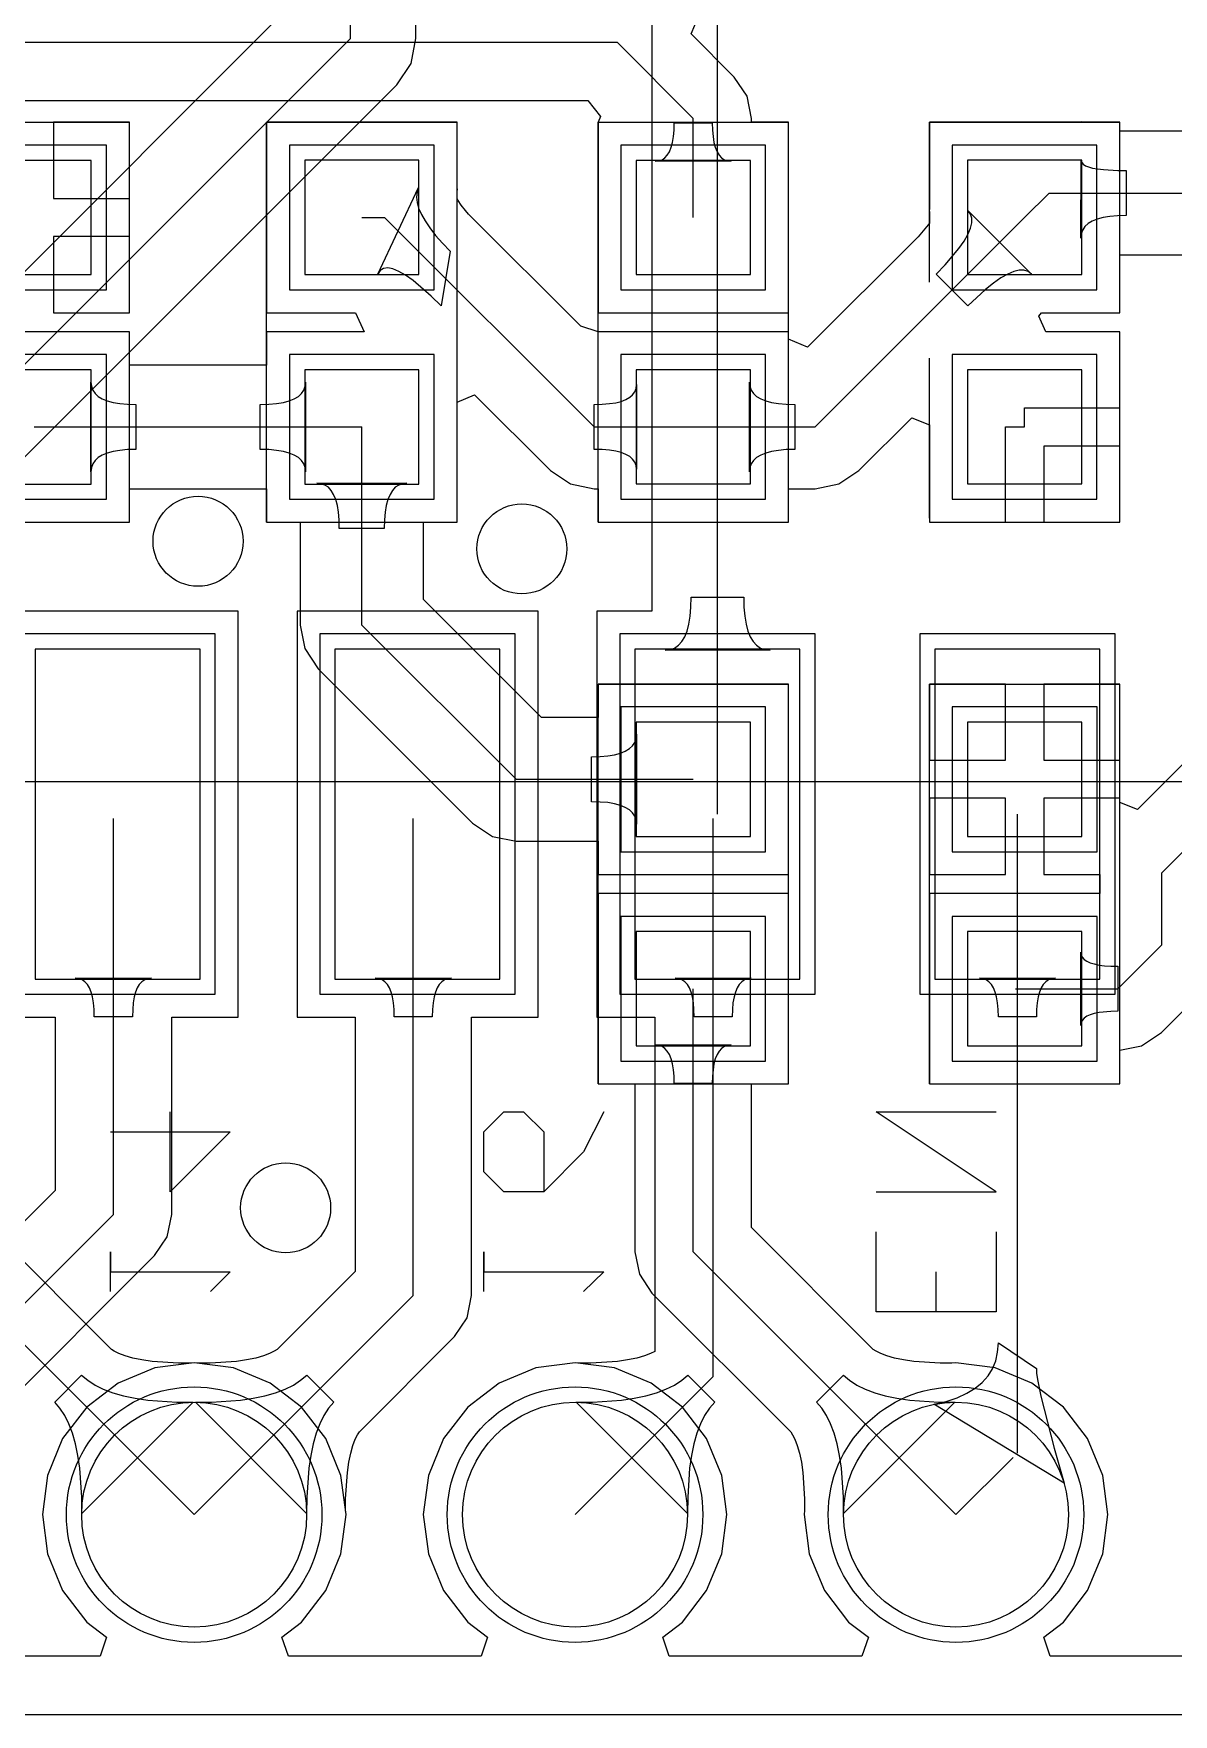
# Model space of a CAD drawing. Header units: millimetres. Extents: x 57.2 to 126.2, y 70.1 to 101.2.
# Drawn here: x 109.83 to 117.43, y 70.1 to 81.31 of the extents above; entities that cross this region are included whole.
import ezdxf

# ---------------------------------------------------------------- set-up
doc = ezdxf.new("R2010")
doc.units = ezdxf.units.MM
for name, color, linetype in [('BottomLayer', 5, 'Continuous'), ('BottomOverlay', 54, 'Continuous'), ('BottomPaste', 16, 'Continuous'), ('BottomSolder', 6, 'Continuous'), ('KeepOutLayer', 6, 'Continuous'), ('MultiLayer', 9, 'Continuous'), ('TopLayer', 1, 'Continuous'), ('TopOverlay', 2, 'Continuous'), ('TopPaste', 8, 'Continuous'), ('TopSolder', 216, 'Continuous')]:
    doc.layers.add(name, color=color, linetype=linetype)

# ---------------------------------------------------------------- blocks, each defined once
blk = doc.blocks.new('HDR1X10_B_1')
at = {"layer": 'BottomLayer'}
for centre in [(5.08, 0), (7.62, 0), (10.16, 0)]:
    blk.add_circle(centre, 0.75, dxfattribs=at)
at = {"layer": 'BottomSolder'}
for centre in [(5.08, 0), (7.62, 0), (10.16, 0)]:
    blk.add_circle(centre, 0.852, dxfattribs=at)
at = {"layer": 'MultiLayer'}
for centre in [(5.08, 0), (7.62, 0), (10.16, 0)]:
    blk.add_circle(centre, 0.75, dxfattribs=at)
at = {"layer": 'TopLayer'}
for centre in [(5.08, 0), (7.62, 0), (10.16, 0)]:
    blk.add_circle(centre, 0.75, dxfattribs=at)
at = {"layer": 'TopSolder'}
for centre in [(5.08, 0), (7.62, 0), (10.16, 0)]:
    blk.add_circle(centre, 0.852, dxfattribs=at)
blk = doc.blocks.new('C0603_13')
at = {"layer": 'TopLayer'}
for p, q in [((-0.356, 0.559), (-0.356, -0.203)), ((0.406, 0.559), (-0.356, 0.559)), ((0.406, -0.203), (0.406, 0.559)), ((1.041, 0.559), (1.041, -0.203)), ((1.803, 0.559), (1.041, 0.559)), ((1.803, -0.203), (1.803, 0.559)), ((-0.356, -0.203), (0.406, -0.203)), ((1.041, -0.203), (1.803, -0.203))]:
    blk.add_line(p, q, dxfattribs=at)
at = {"layer": 'TopOverlay'}
for p, q in [((-0.61, 0.813), (0.457, 0.813)), ((-0.61, 0.813), (-0.61, -0.457)), ((0.965, 0.813), (2.032, 0.813)), ((2.057, 0.813), (2.057, -0.457)), ((-0.61, -0.457), (0.457, -0.457)), ((0.965, -0.457), (2.032, -0.457))]:
    blk.add_line(p, q, dxfattribs=at)
at = {"layer": 'TopPaste'}
for p, q in [((-0.356, 0.559), (-0.356, -0.203)), ((0.406, 0.559), (-0.356, 0.559)), ((0.406, -0.203), (0.406, 0.559)), ((1.041, 0.559), (1.041, -0.203)), ((1.803, 0.559), (1.041, 0.559)), ((1.803, -0.203), (1.803, 0.559)), ((-0.356, -0.203), (0.406, -0.203)), ((1.041, -0.203), (1.803, -0.203))]:
    blk.add_line(p, q, dxfattribs=at)
at = {"layer": 'TopSolder'}
for p, q in [((-0.457, 0.66), (-0.457, -0.305)), ((0.508, 0.66), (-0.457, 0.66)), ((0.508, -0.305), (0.508, 0.66)), ((0.94, 0.66), (0.94, -0.305)), ((1.905, 0.66), (0.94, 0.66)), ((1.905, -0.305), (1.905, 0.66)), ((-0.457, -0.305), (0.508, -0.305)), ((0.94, -0.305), (1.905, -0.305))]:
    blk.add_line(p, q, dxfattribs=at)
blk = doc.blocks.new('C0603_14')
at = {"layer": 'TopLayer'}
for p, q in [((-0.356, 0.559), (-0.356, -0.203)), ((0.406, 0.559), (-0.356, 0.559)), ((0.406, -0.203), (0.406, 0.559)), ((1.041, 0.559), (1.041, -0.203)), ((1.803, 0.559), (1.041, 0.559)), ((1.803, -0.203), (1.803, 0.559)), ((-0.356, -0.203), (0.406, -0.203)), ((1.041, -0.203), (1.803, -0.203))]:
    blk.add_line(p, q, dxfattribs=at)
at = {"layer": 'TopOverlay'}
for p, q in [((0.457, 0.813), (-0.61, 0.813)), ((-0.61, -0.457), (-0.61, 0.813)), ((2.032, 0.813), (0.965, 0.813)), ((2.057, -0.457), (2.057, 0.813)), ((0.457, -0.457), (-0.61, -0.457)), ((2.032, -0.457), (0.965, -0.457))]:
    blk.add_line(p, q, dxfattribs=at)
at = {"layer": 'TopPaste'}
for p, q in [((-0.356, 0.559), (-0.356, -0.203)), ((0.406, 0.559), (-0.356, 0.559)), ((0.406, -0.203), (0.406, 0.559)), ((1.041, 0.559), (1.041, -0.203)), ((1.803, 0.559), (1.041, 0.559)), ((1.803, -0.203), (1.803, 0.559)), ((-0.356, -0.203), (0.406, -0.203)), ((1.041, -0.203), (1.803, -0.203))]:
    blk.add_line(p, q, dxfattribs=at)
at = {"layer": 'TopSolder'}
for p, q in [((-0.457, 0.66), (-0.457, -0.305)), ((0.508, 0.66), (-0.457, 0.66)), ((0.508, -0.305), (0.508, 0.66)), ((0.94, 0.66), (0.94, -0.305)), ((1.905, 0.66), (0.94, 0.66)), ((1.905, -0.305), (1.905, 0.66)), ((-0.457, -0.305), (0.508, -0.305)), ((0.94, -0.305), (1.905, -0.305))]:
    blk.add_line(p, q, dxfattribs=at)
blk = doc.blocks.new('R0603_26')
at = {"layer": 'TopLayer'}
for p, q in [((-1.079, 0.381), (-1.079, -0.381)), ((-0.317, 0.381), (-1.079, 0.381)), ((-0.317, -0.381), (-0.317, 0.381)), ((0.317, 0.381), (0.317, -0.381)), ((1.079, 0.381), (0.317, 0.381)), ((1.079, -0.381), (1.079, 0.381)), ((-1.079, -0.381), (-0.317, -0.381)), ((0.317, -0.381), (1.079, -0.381))]:
    blk.add_line(p, q, dxfattribs=at)
at = {"layer": 'TopOverlay'}
for p, q in [((1.333, 0.635), (-1.333, 0.635)), ((-1.333, -0.635), (-1.333, 0.635)), ((1.333, -0.635), (1.333, 0.635)), ((1.333, -0.635), (-1.333, -0.635))]:
    blk.add_line(p, q, dxfattribs=at)
at = {"layer": 'TopPaste'}
for p, q in [((-1.079, 0.381), (-1.079, -0.381)), ((-0.317, 0.381), (-1.079, 0.381)), ((-0.317, -0.381), (-0.317, 0.381)), ((0.317, 0.381), (0.317, -0.381)), ((1.079, 0.381), (0.317, 0.381)), ((1.079, -0.381), (1.079, 0.381)), ((-1.079, -0.381), (-0.317, -0.381)), ((0.317, -0.381), (1.079, -0.381))]:
    blk.add_line(p, q, dxfattribs=at)
at = {"layer": 'TopSolder'}
for p, q in [((-1.181, 0.483), (-1.181, -0.483)), ((-0.216, 0.483), (-1.181, 0.483)), ((-0.216, -0.483), (-0.216, 0.483)), ((0.216, 0.483), (0.216, -0.483)), ((1.181, 0.483), (0.216, 0.483)), ((1.181, -0.483), (1.181, 0.483)), ((-1.181, -0.483), (-0.216, -0.483)), ((0.216, -0.483), (1.181, -0.483))]:
    blk.add_line(p, q, dxfattribs=at)
blk = doc.blocks.new('R0603_36')
at = {"layer": 'TopLayer'}
for p, q in [((-1.079, 0.381), (-1.079, -0.381)), ((-0.317, 0.381), (-1.079, 0.381)), ((-0.317, -0.381), (-0.317, 0.381)), ((0.317, 0.381), (0.317, -0.381)), ((1.079, 0.381), (0.317, 0.381)), ((1.079, -0.381), (1.079, 0.381)), ((-1.079, -0.381), (-0.317, -0.381)), ((0.317, -0.381), (1.079, -0.381))]:
    blk.add_line(p, q, dxfattribs=at)
at = {"layer": 'TopOverlay'}
for p, q in [((1.333, 0.635), (-1.333, 0.635)), ((-1.333, -0.635), (-1.333, 0.635)), ((1.333, -0.635), (1.333, 0.635)), ((1.333, -0.635), (-1.333, -0.635))]:
    blk.add_line(p, q, dxfattribs=at)
at = {"layer": 'TopPaste'}
for p, q in [((-1.079, 0.381), (-1.079, -0.381)), ((-0.317, 0.381), (-1.079, 0.381)), ((-0.317, -0.381), (-0.317, 0.381)), ((0.317, 0.381), (0.317, -0.381)), ((1.079, 0.381), (0.317, 0.381)), ((1.079, -0.381), (1.079, 0.381)), ((-1.079, -0.381), (-0.317, -0.381)), ((0.317, -0.381), (1.079, -0.381))]:
    blk.add_line(p, q, dxfattribs=at)
at = {"layer": 'TopSolder'}
for p, q in [((-1.181, 0.483), (-1.181, -0.483)), ((-0.216, 0.483), (-1.181, 0.483)), ((-0.216, -0.483), (-0.216, 0.483)), ((0.216, 0.483), (0.216, -0.483)), ((1.181, 0.483), (0.216, 0.483)), ((1.181, -0.483), (1.181, 0.483)), ((-1.181, -0.483), (-0.216, -0.483)), ((0.216, -0.483), (1.181, -0.483))]:
    blk.add_line(p, q, dxfattribs=at)
blk = doc.blocks.new('R0603_39')
at = {"layer": 'TopLayer'}
for p, q in [((-1.08, 0.381), (-1.08, -0.381)), ((-0.318, 0.381), (-1.08, 0.381)), ((-0.318, -0.381), (-0.318, 0.381)), ((0.317, 0.381), (0.317, -0.381)), ((1.079, 0.381), (0.317, 0.381)), ((1.079, -0.381), (1.079, 0.381)), ((-1.08, -0.381), (-0.318, -0.381)), ((0.317, -0.381), (1.079, -0.381))]:
    blk.add_line(p, q, dxfattribs=at)
at = {"layer": 'TopOverlay'}
for p, q in [((1.333, 0.635), (-1.334, 0.635)), ((-1.334, -0.635), (-1.334, 0.635)), ((1.333, -0.635), (1.333, 0.635)), ((1.333, -0.635), (-1.334, -0.635))]:
    blk.add_line(p, q, dxfattribs=at)
at = {"layer": 'TopPaste'}
for p, q in [((-1.08, 0.381), (-1.08, -0.381)), ((-0.318, 0.381), (-1.08, 0.381)), ((-0.318, -0.381), (-0.318, 0.381)), ((0.317, 0.381), (0.317, -0.381)), ((1.079, 0.381), (0.317, 0.381)), ((1.079, -0.381), (1.079, 0.381)), ((-1.08, -0.381), (-0.318, -0.381)), ((0.317, -0.381), (1.079, -0.381))]:
    blk.add_line(p, q, dxfattribs=at)
at = {"layer": 'TopSolder'}
for p, q in [((-1.181, 0.483), (-1.181, -0.483)), ((-0.216, 0.483), (-1.181, 0.483)), ((-0.216, -0.483), (-0.216, 0.483)), ((0.216, 0.483), (0.216, -0.483)), ((1.181, 0.483), (0.216, 0.483)), ((1.181, -0.483), (1.181, 0.483)), ((-1.181, -0.483), (-0.216, -0.483)), ((0.216, -0.483), (1.181, -0.483))]:
    blk.add_line(p, q, dxfattribs=at)
blk = doc.blocks.new('R0603_40')
at = {"layer": 'TopLayer'}
for p, q in [((-1.0795, 0.381), (-1.0795, -0.381)), ((-0.3175, 0.381), (-1.0795, 0.381)), ((-0.3175, -0.381), (-0.3175, 0.381)), ((0.3175, 0.381), (0.3175, -0.381)), ((1.0795, 0.381), (0.3175, 0.381)), ((1.0795, -0.381), (1.0795, 0.381)), ((-1.0795, -0.381), (-0.3175, -0.381)), ((0.3175, -0.381), (1.0795, -0.381))]:
    blk.add_line(p, q, dxfattribs=at)
at = {"layer": 'TopOverlay'}
for p, q in [((-1.3335, 0.635), (1.3335, 0.635)), ((-1.3335, 0.635), (-1.3335, -0.635)), ((1.3335, 0.635), (1.3335, -0.635)), ((-1.3335, -0.635), (1.3335, -0.635))]:
    blk.add_line(p, q, dxfattribs=at)
at = {"layer": 'TopPaste'}
for p, q in [((-1.0795, 0.381), (-1.0795, -0.381)), ((-0.3175, 0.381), (-1.0795, 0.381)), ((-0.3175, -0.381), (-0.3175, 0.381)), ((0.3175, 0.381), (0.3175, -0.381)), ((1.0795, 0.381), (0.3175, 0.381)), ((1.0795, -0.381), (1.0795, 0.381)), ((-1.0795, -0.381), (-0.3175, -0.381)), ((0.3175, -0.381), (1.0795, -0.381))]:
    blk.add_line(p, q, dxfattribs=at)
at = {"layer": 'TopSolder'}
for p, q in [((-1.1811, 0.4826), (-1.1811, -0.4826)), ((-0.2159, 0.4826), (-1.1811, 0.4826)), ((-0.2159, -0.4826), (-0.2159, 0.4826)), ((0.2159, 0.4826), (0.2159, -0.4826)), ((1.1811, 0.4826), (0.2159, 0.4826)), ((1.1811, -0.4826), (1.1811, 0.4826)), ((-1.1811, -0.4826), (-0.2159, -0.4826)), ((0.2159, -0.4826), (1.1811, -0.4826))]:
    blk.add_line(p, q, dxfattribs=at)
blk = doc.blocks.new('ESP_07_B_51')
at = {"layer": 'BottomLayer'}
for p, q in [((-15.122, 11.602), (-17.322, 11.602)), ((-17.322, 11.602), (-17.322, 10.502)), ((-15.122, 10.502), (-15.122, 11.602)), ((-17.322, 10.502), (-15.122, 10.502)), ((-15.122, 9.602), (-17.322, 9.602)), ((-17.322, 9.602), (-17.322, 8.502)), ((-15.122, 8.502), (-15.122, 9.602)), ((-17.322, 8.502), (-15.122, 8.502)), ((-15.122, 7.602), (-17.322, 7.602)), ((-17.322, 7.602), (-17.322, 6.502)), ((-15.122, 6.502), (-15.122, 7.602)), ((-17.322, 6.502), (-15.122, 6.502)), ((-15.122, 5.602), (-17.322, 5.602)), ((-17.322, 5.602), (-17.322, 4.502)), ((-15.122, 4.502), (-15.122, 5.602)), ((-17.322, 4.502), (-15.122, 4.502))]:
    blk.add_line(p, q, dxfattribs=at)
at = {"layer": 'BottomOverlay'}
blk.add_line((-16.003, 16.552), (-16.003, -4.648), dxfattribs=at)
at = {"layer": 'BottomPaste'}
for p, q in [((-15.122, 11.602), (-17.322, 11.602)), ((-17.322, 11.602), (-17.322, 10.502)), ((-15.122, 10.502), (-15.122, 11.602)), ((-17.322, 10.502), (-15.122, 10.502)), ((-15.122, 9.602), (-17.322, 9.602)), ((-17.322, 9.602), (-17.322, 8.502)), ((-15.122, 8.502), (-15.122, 9.602)), ((-17.322, 8.502), (-15.122, 8.502)), ((-15.122, 7.602), (-17.322, 7.602)), ((-17.322, 7.602), (-17.322, 6.502)), ((-15.122, 6.502), (-15.122, 7.602)), ((-17.322, 6.502), (-15.122, 6.502)), ((-15.122, 5.602), (-17.322, 5.602)), ((-17.322, 5.602), (-17.322, 4.502)), ((-15.122, 4.502), (-15.122, 5.602)), ((-17.322, 4.502), (-15.122, 4.502))]:
    blk.add_line(p, q, dxfattribs=at)
at = {"layer": 'BottomSolder'}
for p, q in [((-17.423, 11.703), (-17.423, 10.4)), ((-15.02, 10.4), (-15.02, 11.703)), ((-17.423, 10.4), (-15.02, 10.4)), ((-15.02, 9.703), (-17.423, 9.703)), ((-17.423, 9.703), (-17.423, 8.4)), ((-15.02, 8.4), (-15.02, 9.703)), ((-17.423, 8.4), (-15.02, 8.4)), ((-15.02, 7.703), (-17.423, 7.703)), ((-17.423, 7.703), (-17.423, 6.4)), ((-15.02, 6.4), (-15.02, 7.703)), ((-17.423, 6.4), (-15.02, 6.4)), ((-15.02, 5.703), (-17.423, 5.703)), ((-17.423, 5.703), (-17.423, 4.4)), ((-15.02, 4.4), (-15.02, 5.703)), ((-17.423, 4.4), (-15.02, 4.4))]:
    blk.add_line(p, q, dxfattribs=at)

msp = doc.modelspace()

# ---------------------------------------------------------------- linework, layer by layer
at = {"layer": 'BottomLayer'}
for p, q in [((114.386, 76.107), (114.386, 85.97)), ((113.948, 85.788), (113.948, 77.479)), ((111.938, 81.28), (111.938, 85.039)), ((112.375, 81.28), (112.375, 84.695)), ((111.5, 81.461), (109.14, 79.101)), ((109.322, 78.664), (111.938, 81.28)), ((112.342, 81.113), (112.375, 81.28)), ((112.247, 80.971), (112.342, 81.113)), ((109.631, 78.355), (112.247, 80.971)), ((111.19, 77.461), (109.582, 77.461)), ((111.19, 74.753), (111.19, 77.461)), ((113.19, 77.461), (111.582, 77.461)), ((111.582, 77.461), (111.582, 74.753)), ((113.19, 74.753), (113.19, 77.461)), ((113.947, 77.461), (113.582, 77.461)), ((113.582, 77.461), (113.582, 74.753)), ((113.948, 77.479), (113.947, 77.461)), ((114.204, 77.427), (114.209, 77.487)), ((114.209, 77.487), (114.211, 77.554)), ((114.211, 77.554), (114.561, 77.554)), ((114.561, 77.554), (114.562, 77.487)), ((114.562, 77.487), (114.568, 77.427)), ((114.183, 77.328), (114.195, 77.374)), ((114.195, 77.374), (114.204, 77.427)), ((114.568, 77.427), (114.576, 77.374)), ((114.576, 77.374), (114.589, 77.328)), ((114.099, 77.215), (114.125, 77.233)), ((114.125, 77.233), (114.148, 77.258)), ((114.148, 77.258), (114.167, 77.29)), ((114.167, 77.29), (114.183, 77.328)), ((114.589, 77.328), (114.604, 77.29)), ((114.604, 77.29), (114.624, 77.258)), ((114.624, 77.258), (114.646, 77.233)), ((114.646, 77.233), (114.673, 77.215)), ((114.036, 77.201), (114.069, 77.205)), ((114.736, 77.201), (114.036, 77.201)), ((114.069, 77.205), (114.099, 77.215)), ((114.673, 77.215), (114.702, 77.205)), ((114.702, 77.205), (114.736, 77.201)), ((116.386, 71.846), (116.386, 76.107)), ((110.357, 73.437), (110.357, 76.079)), ((112.357, 72.897), (112.357, 76.079)), ((114.357, 72.357), (114.357, 76.079)), ((110.128, 75.011), (110.103, 75.013)), ((110.103, 75.013), (110.611, 75.013)), ((110.149, 75.003), (110.128, 75.011)), ((110.168, 74.99), (110.149, 75.003)), ((110.185, 74.972), (110.168, 74.99)), ((110.547, 74.99), (110.53, 74.972)), ((110.566, 75.003), (110.547, 74.99)), ((110.587, 75.011), (110.566, 75.003)), ((110.611, 75.013), (110.587, 75.011)), ((112.128, 75.011), (112.103, 75.013)), ((112.103, 75.013), (112.611, 75.013)), ((112.149, 75.003), (112.128, 75.011)), ((112.168, 74.99), (112.149, 75.003)), ((112.185, 74.972), (112.168, 74.99)), ((112.547, 74.99), (112.53, 74.972)), ((112.566, 75.003), (112.547, 74.99)), ((112.587, 75.011), (112.566, 75.003)), ((112.611, 75.013), (112.587, 75.011)), ((114.128, 75.011), (114.103, 75.013)), ((114.103, 75.013), (114.611, 75.013)), ((114.149, 75.003), (114.128, 75.011)), ((114.168, 74.99), (114.149, 75.003)), ((114.185, 74.972), (114.168, 74.99)), ((114.547, 74.99), (114.53, 74.972)), ((114.566, 75.003), (114.547, 74.99)), ((114.587, 75.011), (114.566, 75.003)), ((114.611, 75.013), (114.587, 75.011)), ((116.156, 75.011), (116.132, 75.013)), ((116.132, 75.013), (116.64, 75.013)), ((116.177, 75.003), (116.156, 75.011)), ((116.196, 74.99), (116.177, 75.003)), ((116.213, 74.972), (116.196, 74.99)), ((116.575, 74.99), (116.558, 74.972)), ((116.594, 75.003), (116.575, 74.99)), ((116.615, 75.011), (116.594, 75.003)), ((116.64, 75.013), (116.615, 75.011)), ((110.199, 74.949), (110.185, 74.972)), ((110.21, 74.921), (110.199, 74.949)), ((110.219, 74.888), (110.21, 74.921)), ((110.225, 74.849), (110.219, 74.888)), ((110.496, 74.888), (110.489, 74.849)), ((110.505, 74.921), (110.496, 74.888)), ((110.516, 74.949), (110.505, 74.921)), ((110.53, 74.972), (110.516, 74.949)), ((112.199, 74.949), (112.185, 74.972)), ((112.21, 74.921), (112.199, 74.949)), ((112.219, 74.888), (112.21, 74.921)), ((112.225, 74.849), (112.219, 74.888)), ((112.496, 74.888), (112.489, 74.849)), ((112.505, 74.921), (112.496, 74.888)), ((112.516, 74.949), (112.505, 74.921)), ((112.53, 74.972), (112.516, 74.949)), ((114.199, 74.949), (114.185, 74.972)), ((114.21, 74.921), (114.199, 74.949)), ((114.219, 74.888), (114.21, 74.921)), ((114.225, 74.849), (114.219, 74.888)), ((114.496, 74.888), (114.489, 74.849)), ((114.505, 74.921), (114.496, 74.888)), ((114.516, 74.949), (114.505, 74.921)), ((114.53, 74.972), (114.516, 74.949)), ((116.227, 74.949), (116.213, 74.972)), ((116.238, 74.921), (116.227, 74.949)), ((116.247, 74.888), (116.238, 74.921)), ((116.254, 74.849), (116.247, 74.888)), ((116.524, 74.888), (116.518, 74.849)), ((116.533, 74.921), (116.524, 74.888)), ((116.544, 74.949), (116.533, 74.921)), ((116.558, 74.972), (116.544, 74.949)), ((110.229, 74.805), (110.225, 74.849)), ((110.23, 74.756), (110.229, 74.805)), ((110.486, 74.805), (110.484, 74.756)), ((110.489, 74.849), (110.486, 74.805)), ((112.229, 74.805), (112.225, 74.849)), ((112.23, 74.756), (112.229, 74.805)), ((112.486, 74.805), (112.484, 74.756)), ((112.489, 74.849), (112.486, 74.805)), ((114.229, 74.805), (114.225, 74.849)), ((114.23, 74.756), (114.229, 74.805)), ((114.486, 74.805), (114.484, 74.756)), ((114.489, 74.849), (114.486, 74.805)), ((116.257, 74.805), (116.254, 74.849)), ((116.259, 74.756), (116.257, 74.805)), ((116.514, 74.805), (116.513, 74.756)), ((116.518, 74.849), (116.514, 74.805)), ((109.582, 74.753), (109.969, 74.753)), ((109.969, 74.753), (109.969, 73.598)), ((110.484, 74.756), (110.23, 74.756)), ((110.746, 73.437), (110.746, 74.753)), ((110.746, 74.753), (111.19, 74.753)), ((111.582, 74.753), (111.969, 74.753)), ((111.969, 74.753), (111.969, 73.058)), ((112.484, 74.756), (112.23, 74.756)), ((112.746, 72.897), (112.746, 74.753)), ((112.746, 74.753), (113.19, 74.753)), ((113.582, 74.753), (113.969, 74.753)), ((113.969, 74.753), (113.969, 72.525)), ((114.484, 74.756), (114.23, 74.756)), ((116.513, 74.756), (116.259, 74.756)), ((109.969, 73.598), (108.909, 72.538)), ((108.356, 71.436), (110.357, 73.437)), ((110.716, 73.289), (110.746, 73.437)), ((110.632, 73.163), (110.716, 73.289)), ((109.458, 71.989), (110.632, 73.163)), ((111.969, 73.058), (111.449, 72.538)), ((110.896, 71.436), (112.357, 72.897)), ((112.716, 72.749), (112.746, 72.897)), ((112.632, 72.623), (112.716, 72.749)), ((111.43, 72.526), (111.399, 72.51)), ((111.449, 72.538), (111.43, 72.526)), ((111.998, 71.989), (112.632, 72.623)), ((113.969, 72.525), (113.939, 72.51)), ((116.241, 72.461), (116.254, 72.519)), ((116.254, 72.519), (116.259, 72.581)), ((116.259, 72.581), (116.513, 72.411)), ((110.634, 72.415), (110.39, 72.313)), ((110.896, 72.449), (110.634, 72.415)), ((110.924, 72.445), (110.896, 72.449)), ((111.002, 72.446), (110.924, 72.445)), ((111.178, 72.458), (111.002, 72.446)), ((111.246, 72.468), (111.178, 72.458)), ((111.307, 72.48), (111.246, 72.468)), ((111.358, 72.495), (111.307, 72.48)), ((111.399, 72.51), (111.358, 72.495)), ((113.174, 72.415), (112.93, 72.313)), ((113.436, 72.449), (113.174, 72.415)), ((113.464, 72.445), (113.436, 72.449)), ((113.542, 72.446), (113.464, 72.445)), ((113.718, 72.458), (113.542, 72.446)), ((113.786, 72.468), (113.718, 72.458)), ((113.847, 72.48), (113.786, 72.468)), ((113.898, 72.495), (113.847, 72.48)), ((113.939, 72.51), (113.898, 72.495)), ((116.19, 72.361), (116.22, 72.409)), ((116.22, 72.409), (116.241, 72.461)), ((116.513, 72.411), (116.514, 72.379)), ((110.39, 72.313), (110.18, 72.152)), ((111.502, 72.273), (111.558, 72.3)), ((111.558, 72.3), (111.606, 72.332)), ((111.606, 72.332), (111.647, 72.367)), ((111.647, 72.367), (111.827, 72.187)), ((112.93, 72.313), (112.72, 72.152)), ((113.436, 71.436), (114.357, 72.357)), ((114.042, 72.273), (114.098, 72.3)), ((114.098, 72.3), (114.147, 72.332)), ((114.147, 72.332), (114.187, 72.367)), ((114.187, 72.367), (114.367, 72.187)), ((116.104, 72.279), (116.151, 72.317)), ((116.151, 72.317), (116.19, 72.361)), ((116.514, 72.379), (116.52, 72.338)), ((116.52, 72.338), (116.542, 72.225)), ((110.904, 72.186), (111.012, 72.187)), ((111.646, 71.444), (110.904, 72.186)), ((111.012, 72.187), (111.205, 72.2)), ((111.205, 72.2), (111.29, 72.213)), ((111.29, 72.213), (111.368, 72.229)), ((111.368, 72.229), (111.439, 72.249)), ((111.439, 72.249), (111.502, 72.273)), ((111.827, 72.187), (111.792, 72.146)), ((113.444, 72.186), (113.552, 72.187)), ((114.186, 71.444), (113.444, 72.186)), ((113.552, 72.187), (113.745, 72.2)), ((113.745, 72.2), (113.83, 72.213)), ((113.83, 72.213), (113.908, 72.229)), ((113.908, 72.229), (113.979, 72.249)), ((113.979, 72.249), (114.042, 72.273)), ((114.367, 72.187), (114.332, 72.146)), ((115.829, 72.172), (115.91, 72.191)), ((115.91, 72.191), (115.983, 72.216)), ((115.983, 72.216), (116.048, 72.245)), ((116.048, 72.245), (116.104, 72.279)), ((116.542, 72.225), (116.63, 71.879)), ((110.18, 72.152), (110.019, 71.943)), ((111.76, 72.098), (111.733, 72.042)), ((111.792, 72.146), (111.76, 72.098)), ((112.72, 72.152), (112.559, 71.943)), ((114.3, 72.098), (114.273, 72.042)), ((114.332, 72.146), (114.3, 72.098)), ((116.697, 71.646), (115.829, 72.172)), ((111.709, 71.979), (111.689, 71.908)), ((111.733, 72.042), (111.709, 71.979)), ((111.97, 71.939), (111.986, 71.969)), ((111.986, 71.969), (111.998, 71.989)), ((114.249, 71.979), (114.229, 71.908)), ((114.273, 72.042), (114.249, 71.979)), ((110.019, 71.943), (109.918, 71.698)), ((111.689, 71.908), (111.673, 71.83)), ((111.928, 71.786), (111.94, 71.847)), ((111.94, 71.847), (111.955, 71.898)), ((111.955, 71.898), (111.97, 71.939)), ((112.559, 71.943), (112.458, 71.698)), ((114.229, 71.908), (114.213, 71.83)), ((116.63, 71.879), (116.697, 71.646)), ((111.66, 71.745), (111.647, 71.552)), ((111.673, 71.83), (111.66, 71.745)), ((111.918, 71.718), (111.928, 71.786)), ((114.2, 71.745), (114.187, 71.552)), ((114.213, 71.83), (114.2, 71.745)), ((115.976, 71.436), (116.357, 71.817)), ((109.918, 71.698), (109.884, 71.436)), ((111.906, 71.542), (111.918, 71.718)), ((112.458, 71.698), (112.424, 71.436)), ((111.647, 71.552), (111.646, 71.444)), ((111.905, 71.463), (111.906, 71.542)), ((114.187, 71.552), (114.186, 71.444)), ((109.884, 71.436), (109.918, 71.174)), ((111.875, 71.174), (111.909, 71.436)), ((111.909, 71.436), (111.905, 71.463)), ((112.424, 71.436), (112.458, 71.174)), ((109.918, 71.174), (110.019, 70.93)), ((111.773, 70.93), (111.875, 71.174)), ((112.458, 71.174), (112.559, 70.93)), ((110.019, 70.93), (110.18, 70.72)), ((111.612, 70.72), (111.773, 70.93)), ((112.559, 70.93), (112.72, 70.72)), ((110.18, 70.72), (110.312, 70.619)), ((110.312, 70.619), (110.269, 70.492)), ((111.481, 70.619), (111.612, 70.72)), ((111.524, 70.492), (111.481, 70.619)), ((112.72, 70.72), (112.852, 70.619)), ((112.852, 70.619), (112.809, 70.492)), ((110.269, 70.492), (108.984, 70.492)), ((112.809, 70.492), (111.524, 70.492))]:
    msp.add_line(p, q, dxfattribs=at)
for centre in [(110.922, 77.927), (113.081, 77.876), (111.506, 73.482)]:
    msp.add_circle(centre, 0.3, dxfattribs=at)
at = {"layer": 'BottomOverlay'}
for p, q in [((110.737, 73.589), (110.737, 74.122)), ((112.827, 73.989), (112.96, 74.122)), ((112.96, 74.122), (113.093, 74.122)), ((113.093, 74.122), (113.227, 73.989)), ((113.627, 74.122), (113.493, 73.856)), ((116.243, 73.589), (115.443, 74.122)), ((115.443, 74.122), (116.243, 74.122)), ((110.338, 73.989), (111.137, 73.989)), ((111.137, 73.989), (110.737, 73.589)), ((112.827, 73.722), (112.827, 73.989)), ((113.227, 73.989), (113.227, 73.589)), ((113.493, 73.856), (113.227, 73.589)), ((112.96, 73.589), (112.827, 73.722)), ((113.227, 73.589), (112.96, 73.589)), ((115.443, 73.589), (116.243, 73.589)), ((115.443, 72.789), (115.443, 73.323)), ((116.243, 73.323), (116.243, 72.789)), ((110.338, 72.923), (110.338, 73.189)), ((110.338, 73.189), (110.338, 73.056)), ((112.827, 72.923), (112.827, 73.189)), ((112.827, 73.189), (112.827, 73.056)), ((110.338, 73.056), (111.137, 73.056)), ((111.137, 73.056), (111.004, 72.923)), ((112.827, 73.056), (113.627, 73.056)), ((113.627, 73.056), (113.493, 72.923)), ((115.843, 72.789), (115.843, 73.056)), ((116.243, 72.789), (115.443, 72.789))]:
    msp.add_line(p, q, dxfattribs=at)
at = {"layer": 'KeepOutLayer'}
msp.add_line((88.378, 70.104), (124.028, 70.104), dxfattribs=at)
at = {"layer": 'MultiLayer'}
for centre in [(110.922, 77.927), (113.081, 77.876), (111.506, 73.482)]:
    msp.add_circle(centre, 0.3, dxfattribs=at)
at = {"layer": 'TopLayer'}
for p, q in [((114.21, 81.31), (114.259, 81.427)), ((114.498, 81.021), (114.21, 81.31)), ((108.102, 81.255), (113.716, 81.255)), ((113.716, 81.255), (114.224, 80.747)), ((114.583, 80.895), (114.498, 81.021)), ((108.263, 80.866), (113.522, 80.866)), ((113.522, 80.866), (113.605, 80.76)), ((114.612, 80.747), (114.583, 80.895)), ((110.465, 80.721), (109.957, 80.721)), ((109.957, 80.721), (109.957, 80.213)), ((110.465, 80.213), (110.465, 80.721)), ((112.649, 80.721), (111.379, 80.721)), ((111.379, 80.721), (111.379, 79.451)), ((112.649, 80.308), (112.649, 80.721)), ((113.605, 80.76), (113.589, 80.721)), ((113.589, 80.721), (113.589, 80.721)), ((113.589, 80.721), (113.589, 79.451)), ((114.096, 80.669), (114.097, 80.718)), ((114.097, 80.718), (114.351, 80.718)), ((114.224, 80.086), (114.224, 80.747)), ((114.351, 80.718), (114.352, 80.669)), ((114.612, 80.721), (114.612, 80.747)), ((114.859, 80.721), (114.612, 80.721)), ((114.859, 79.451), (114.859, 80.721)), ((116.803, 80.721), (115.799, 80.721)), ((115.799, 80.721), (115.799, 80.142)), ((116.813, 80.723), (116.803, 80.721)), ((116.822, 80.721), (116.813, 80.723)), ((117.069, 80.721), (116.822, 80.721)), ((117.069, 80.661), (117.069, 80.721)), ((114.085, 80.587), (114.092, 80.626)), ((114.092, 80.626), (114.096, 80.669)), ((114.352, 80.669), (114.356, 80.626)), ((114.356, 80.626), (114.362, 80.587)), ((118.978, 80.661), (117.069, 80.661)), ((114.016, 80.471), (114.035, 80.484)), ((114.035, 80.484), (114.051, 80.502)), ((114.051, 80.502), (114.065, 80.525)), ((114.065, 80.525), (114.076, 80.554)), ((114.076, 80.554), (114.085, 80.587)), ((114.362, 80.587), (114.371, 80.554)), ((114.371, 80.554), (114.383, 80.525)), ((114.383, 80.525), (114.397, 80.502)), ((114.397, 80.502), (114.413, 80.484)), ((114.413, 80.484), (114.432, 80.471)), ((113.97, 80.461), (113.994, 80.464)), ((114.478, 80.461), (113.97, 80.461)), ((113.994, 80.464), (114.016, 80.471)), ((114.432, 80.471), (114.454, 80.464)), ((114.454, 80.464), (114.478, 80.461)), ((116.809, 79.949), (116.812, 80.464)), ((116.812, 80.464), (116.815, 80.452)), ((116.815, 80.452), (116.824, 80.441)), ((116.824, 80.441), (116.839, 80.431)), ((116.839, 80.431), (116.86, 80.423)), ((116.86, 80.423), (116.887, 80.415)), ((116.887, 80.415), (116.92, 80.41)), ((116.92, 80.41), (116.959, 80.405)), ((116.959, 80.405), (117.055, 80.4)), ((117.055, 80.4), (117.112, 80.399)), ((117.112, 80.399), (117.112, 80.099)), ((112.12, 79.708), (112.392, 80.285)), ((112.382, 80.255), (112.379, 80.222)), ((112.392, 80.285), (112.382, 80.255)), ((112.65, 80.303), (112.649, 80.308)), ((112.649, 80.293), (112.65, 80.303)), ((112.649, 80.283), (112.649, 80.293)), ((112.651, 80.273), (112.649, 80.283)), ((112.649, 80.266), (112.651, 80.273)), ((112.649, 80.212), (112.649, 80.266)), ((109.957, 80.213), (110.465, 80.213)), ((112.379, 80.222), (112.382, 80.186)), ((112.382, 80.186), (112.393, 80.148)), ((112.393, 80.148), (112.411, 80.107)), ((112.656, 80.2), (112.649, 80.212)), ((112.677, 80.169), (112.656, 80.2)), ((112.705, 80.133), (112.677, 80.169)), ((115.799, 80.142), (115.797, 80.133)), ((116.434, 80.086), (116.597, 80.249)), ((116.597, 80.249), (119.532, 80.249)), ((112.014, 80.086), (112.166, 80.086)), ((112.166, 80.086), (113.563, 78.689)), ((112.411, 80.107), (112.436, 80.063)), ((112.436, 80.063), (112.467, 80.016)), ((112.726, 80.109), (112.705, 80.133)), ((113.474, 79.361), (112.726, 80.109)), ((115.037, 78.689), (116.434, 80.086)), ((115.791, 80.038), (115.723, 79.958)), ((115.799, 80.049), (115.791, 80.038)), ((115.797, 80.133), (115.799, 80.123)), ((115.799, 80.123), (115.799, 80.049)), ((116.073, 80.109), (116.056, 80.133)), ((116.056, 80.133), (116.48, 79.708)), ((116.081, 80.082), (116.073, 80.109)), ((116.073, 80.014), (116.081, 80.05)), ((116.081, 80.05), (116.081, 80.082)), ((116.857, 80.045), (116.836, 80.026)), ((116.885, 80.062), (116.857, 80.045)), ((116.918, 80.075), (116.885, 80.062)), ((116.957, 80.086), (116.918, 80.075)), ((117.003, 80.093), (116.957, 80.086)), ((117.054, 80.098), (117.003, 80.093)), ((117.112, 80.099), (117.054, 80.098)), ((110.465, 79.959), (109.957, 79.959)), ((109.957, 79.959), (109.957, 79.451)), ((110.465, 79.451), (110.465, 79.959)), ((112.467, 80.016), (112.506, 79.967)), ((112.506, 79.967), (112.552, 79.915)), ((112.552, 79.915), (112.604, 79.861)), ((115.723, 79.958), (114.986, 79.221)), ((115.996, 79.88), (116.03, 79.929)), ((116.03, 79.929), (116.056, 79.973)), ((116.056, 79.973), (116.073, 80.014)), ((116.812, 79.978), (116.809, 79.949)), ((116.821, 80.003), (116.812, 79.978)), ((116.836, 80.026), (116.821, 80.003)), ((112.604, 79.861), (112.544, 79.496)), ((115.903, 79.77), (115.996, 79.88)), ((117.069, 79.451), (117.069, 79.837)), ((117.069, 79.837), (118.978, 79.837)), ((112.137, 79.732), (112.12, 79.708)), ((112.159, 79.746), (112.137, 79.732)), ((112.187, 79.75), (112.159, 79.746)), ((112.221, 79.744), (112.187, 79.75)), ((112.26, 79.727), (112.221, 79.744)), ((112.305, 79.701), (112.26, 79.727)), ((112.357, 79.665), (112.305, 79.701)), ((115.844, 79.708), (115.903, 79.77)), ((116.056, 79.496), (115.844, 79.708)), ((116.321, 79.708), (116.276, 79.683)), ((116.361, 79.725), (116.321, 79.708)), ((116.397, 79.734), (116.361, 79.725)), ((116.429, 79.734), (116.397, 79.734)), ((116.457, 79.725), (116.429, 79.734)), ((116.48, 79.708), (116.457, 79.725)), ((112.476, 79.562), (112.357, 79.665)), ((116.174, 79.606), (116.056, 79.496)), ((116.227, 79.649), (116.174, 79.606)), ((116.276, 79.683), (116.227, 79.649)), ((112.544, 79.496), (112.476, 79.562)), ((109.957, 79.451), (110.465, 79.451)), ((111.379, 79.451), (111.971, 79.451)), ((111.971, 79.451), (112.029, 79.324)), ((113.589, 79.324), (113.474, 79.361)), ((113.589, 79.451), (114.859, 79.451)), ((116.529, 79.428), (116.546, 79.451)), ((116.575, 79.324), (116.529, 79.428)), ((116.546, 79.451), (117.069, 79.451)), ((110.465, 79.324), (109.195, 79.324)), ((110.465, 79.101), (110.465, 79.324)), ((112.029, 79.324), (111.379, 79.324)), ((111.379, 79.324), (111.379, 79.101)), ((114.859, 79.324), (113.589, 79.324)), ((113.589, 79.324), (113.589, 79.324)), ((113.589, 79.324), (113.589, 79.324)), ((114.859, 79.274), (114.859, 79.324)), ((114.986, 79.221), (114.859, 79.274)), ((117.069, 79.324), (116.575, 79.324)), ((117.069, 78.816), (117.069, 79.324)), ((111.379, 79.101), (110.465, 79.101)), ((110.208, 78.389), (110.208, 78.989)), ((110.208, 78.989), (110.211, 78.961)), ((110.211, 78.961), (110.22, 78.935)), ((110.22, 78.935), (110.235, 78.913)), ((110.235, 78.913), (110.256, 78.893)), ((111.591, 78.893), (111.612, 78.913)), ((111.612, 78.913), (111.627, 78.935)), ((111.627, 78.935), (111.636, 78.961)), ((111.636, 78.961), (111.639, 78.989)), ((111.639, 78.989), (111.639, 78.389)), ((113.82, 78.904), (113.835, 78.924)), ((113.835, 78.924), (113.843, 78.946)), ((113.843, 78.946), (113.846, 78.972)), ((113.846, 78.972), (113.846, 78.407)), ((114.599, 78.389), (114.599, 78.989)), ((114.599, 78.989), (114.602, 78.961)), ((114.602, 78.961), (114.611, 78.935)), ((114.611, 78.935), (114.626, 78.913)), ((114.626, 78.913), (114.647, 78.893)), ((110.256, 78.893), (110.283, 78.877)), ((110.283, 78.877), (110.316, 78.863)), ((110.316, 78.863), (110.355, 78.853)), ((110.355, 78.853), (110.4, 78.845)), ((110.4, 78.845), (110.451, 78.841)), ((110.451, 78.841), (110.508, 78.839)), ((110.508, 78.839), (110.508, 78.539)), ((111.336, 78.839), (111.394, 78.841)), ((111.336, 78.539), (111.336, 78.839)), ((111.394, 78.841), (111.445, 78.845)), ((111.445, 78.845), (111.491, 78.853)), ((111.491, 78.853), (111.53, 78.863)), ((111.53, 78.863), (111.563, 78.877)), ((111.563, 78.877), (111.591, 78.893)), ((112.649, 78.855), (112.766, 78.904)), ((112.649, 78.054), (112.649, 78.855)), ((112.766, 78.904), (113.272, 78.398)), ((113.563, 78.839), (113.617, 78.841)), ((113.563, 78.539), (113.563, 78.839)), ((113.617, 78.841), (113.665, 78.845)), ((113.665, 78.845), (113.707, 78.851)), ((113.707, 78.851), (113.744, 78.86)), ((113.744, 78.86), (113.775, 78.872)), ((113.775, 78.872), (113.801, 78.887)), ((113.801, 78.887), (113.82, 78.904)), ((114.647, 78.893), (114.674, 78.877)), ((114.674, 78.877), (114.708, 78.863)), ((114.708, 78.863), (114.747, 78.853)), ((114.747, 78.853), (114.793, 78.845)), ((114.793, 78.845), (114.844, 78.841)), ((114.844, 78.841), (114.902, 78.839)), ((114.902, 78.839), (114.902, 78.539)), ((116.434, 78.689), (116.434, 78.816)), ((116.434, 78.816), (117.069, 78.816)), ((109.83, 78.689), (112.014, 78.689)), ((112.014, 77.368), (112.014, 78.689)), ((113.563, 78.689), (114.224, 78.689)), ((114.224, 78.689), (115.037, 78.689)), ((115.328, 78.398), (115.681, 78.751)), ((115.681, 78.751), (115.799, 78.703)), ((115.799, 78.703), (115.799, 78.054)), ((116.307, 78.054), (116.307, 78.689)), ((116.307, 78.689), (116.434, 78.689)), ((110.235, 78.466), (110.22, 78.443)), ((110.256, 78.485), (110.235, 78.466)), ((110.283, 78.502), (110.256, 78.485)), ((110.316, 78.515), (110.283, 78.502)), ((110.355, 78.526), (110.316, 78.515)), ((110.4, 78.533), (110.355, 78.526)), ((110.451, 78.538), (110.4, 78.533)), ((110.508, 78.539), (110.451, 78.538)), ((111.394, 78.538), (111.336, 78.539)), ((111.445, 78.533), (111.394, 78.538)), ((111.491, 78.526), (111.445, 78.533)), ((111.53, 78.515), (111.491, 78.526)), ((111.563, 78.502), (111.53, 78.515)), ((111.591, 78.485), (111.563, 78.502)), ((111.612, 78.466), (111.591, 78.485)), ((111.627, 78.443), (111.612, 78.466)), ((113.617, 78.538), (113.563, 78.539)), ((113.665, 78.534), (113.617, 78.538)), ((113.707, 78.527), (113.665, 78.534)), ((113.744, 78.518), (113.707, 78.527)), ((113.775, 78.506), (113.744, 78.518)), ((113.801, 78.492), (113.775, 78.506)), ((113.82, 78.474), (113.801, 78.492)), ((113.835, 78.454), (113.82, 78.474)), ((114.626, 78.466), (114.611, 78.443)), ((114.647, 78.485), (114.626, 78.466)), ((114.674, 78.502), (114.647, 78.485)), ((114.708, 78.515), (114.674, 78.502)), ((114.747, 78.526), (114.708, 78.515)), ((114.793, 78.533), (114.747, 78.526)), ((114.844, 78.538), (114.793, 78.533)), ((114.902, 78.539), (114.844, 78.538)), ((117.069, 78.562), (116.561, 78.562)), ((116.561, 78.562), (116.561, 78.054)), ((117.069, 78.054), (117.069, 78.562)), ((110.211, 78.418), (110.208, 78.389)), ((110.22, 78.443), (110.211, 78.418)), ((111.636, 78.418), (111.627, 78.443)), ((111.639, 78.389), (111.636, 78.418)), ((113.272, 78.398), (113.406, 78.309)), ((113.843, 78.432), (113.835, 78.454)), ((113.846, 78.407), (113.843, 78.432)), ((114.602, 78.418), (114.599, 78.389)), ((114.611, 78.443), (114.602, 78.418)), ((115.194, 78.309), (115.328, 78.398)), ((110.465, 78.054), (110.465, 78.277)), ((110.465, 78.277), (111.379, 78.277)), ((111.379, 78.277), (111.379, 78.054)), ((111.742, 78.311), (111.714, 78.314)), ((111.714, 78.314), (112.314, 78.314)), ((111.768, 78.302), (111.742, 78.311)), ((111.791, 78.287), (111.768, 78.302)), ((111.81, 78.266), (111.791, 78.287)), ((111.826, 78.239), (111.81, 78.266)), ((111.84, 78.205), (111.826, 78.239)), ((112.202, 78.239), (112.188, 78.205)), ((112.218, 78.266), (112.202, 78.239)), ((112.237, 78.287), (112.218, 78.266)), ((112.26, 78.302), (112.237, 78.287)), ((112.286, 78.311), (112.26, 78.302)), ((112.314, 78.314), (112.286, 78.311)), ((113.406, 78.309), (113.563, 78.277)), ((113.563, 78.277), (113.589, 78.277)), ((113.589, 78.277), (113.589, 78.054)), ((114.859, 78.054), (114.859, 78.277)), ((114.859, 78.277), (115.037, 78.277)), ((115.037, 78.277), (115.194, 78.309)), ((111.851, 78.166), (111.84, 78.205)), ((111.858, 78.12), (111.851, 78.166)), ((112.177, 78.166), (112.17, 78.12)), ((112.188, 78.205), (112.177, 78.166)), ((109.195, 78.054), (110.465, 78.054)), ((111.379, 78.054), (111.602, 78.054)), ((111.602, 78.054), (111.602, 77.368)), ((111.862, 78.069), (111.858, 78.12)), ((111.864, 78.011), (111.862, 78.069)), ((112.164, 78.011), (111.864, 78.011)), ((112.166, 78.069), (112.164, 78.011)), ((112.17, 78.12), (112.166, 78.069)), ((112.426, 77.539), (112.426, 78.054)), ((112.426, 78.054), (112.649, 78.054)), ((113.589, 78.054), (114.859, 78.054)), ((115.799, 78.054), (116.307, 78.054)), ((116.561, 78.054), (117.069, 78.054)), ((113.213, 76.752), (112.426, 77.539)), ((111.602, 77.368), (111.633, 77.211)), ((112.014, 77.368), (113.043, 76.34)), ((111.633, 77.211), (111.723, 77.077)), ((111.723, 77.077), (112.751, 76.048)), ((114.859, 76.975), (113.589, 76.975)), ((113.589, 76.975), (113.589, 76.752)), ((114.859, 75.705), (114.859, 76.975)), ((116.307, 76.975), (115.799, 76.975)), ((115.799, 76.975), (115.799, 76.467)), ((116.307, 76.467), (116.307, 76.975)), ((117.069, 76.975), (116.561, 76.975)), ((116.561, 76.975), (116.561, 76.467)), ((117.069, 76.467), (117.069, 76.975)), ((113.589, 76.752), (113.213, 76.752)), ((113.798, 76.544), (113.819, 76.563)), ((113.819, 76.563), (113.834, 76.586)), ((113.834, 76.586), (113.843, 76.611)), ((113.843, 76.611), (113.846, 76.64)), ((113.846, 76.64), (113.846, 76.04)), ((117.679, 76.631), (117.186, 76.138)), ((113.546, 76.49), (113.603, 76.491)), ((113.546, 76.19), (113.546, 76.49)), ((113.603, 76.491), (113.654, 76.496)), ((113.654, 76.496), (113.699, 76.503)), ((113.699, 76.503), (113.738, 76.514)), ((113.738, 76.514), (113.771, 76.527)), ((113.771, 76.527), (113.798, 76.544)), ((115.799, 76.467), (116.307, 76.467)), ((116.561, 76.467), (117.069, 76.467)), ((113.043, 76.34), (114.224, 76.34)), ((117.348, 75.717), (117.97, 76.34)), ((113.603, 76.188), (113.546, 76.19)), ((113.654, 76.184), (113.603, 76.188)), ((113.699, 76.176), (113.654, 76.184)), ((113.738, 76.166), (113.699, 76.176)), ((113.771, 76.152), (113.738, 76.166)), ((113.798, 76.136), (113.771, 76.152)), ((113.819, 76.116), (113.798, 76.136)), ((113.834, 76.094), (113.819, 76.116)), ((116.307, 76.213), (115.799, 76.213)), ((115.799, 76.213), (115.799, 75.705)), ((116.307, 75.705), (116.307, 76.213)), ((117.069, 76.213), (116.561, 76.213)), ((116.561, 76.213), (116.561, 75.705)), ((117.069, 76.186), (117.069, 76.213)), ((117.186, 76.138), (117.069, 76.186)), ((112.751, 76.048), (112.885, 75.959)), ((113.843, 76.068), (113.834, 76.094)), ((113.846, 76.04), (113.843, 76.068)), ((112.885, 75.959), (113.043, 75.928)), ((113.043, 75.928), (113.589, 75.928)), ((113.589, 75.928), (113.589, 75.705)), ((113.589, 75.705), (114.859, 75.705)), ((115.799, 75.705), (116.307, 75.705)), ((116.561, 75.705), (116.936, 75.705)), ((116.936, 75.705), (116.936, 75.578)), ((117.348, 75.235), (117.348, 75.717)), ((114.859, 75.578), (113.589, 75.578)), ((113.589, 75.578), (113.589, 74.308)), ((114.859, 74.308), (114.859, 75.578)), ((116.936, 75.578), (115.799, 75.578)), ((115.799, 75.578), (115.799, 74.308)), ((117.056, 74.943), (117.348, 75.235)), ((116.809, 74.698), (116.809, 75.187)), ((116.809, 75.187), (116.811, 75.169)), ((116.811, 75.169), (116.818, 75.153)), ((116.818, 75.153), (116.831, 75.139)), ((116.831, 75.139), (116.848, 75.127)), ((116.848, 75.127), (116.87, 75.116)), ((116.87, 75.116), (116.898, 75.108)), ((116.898, 75.108), (116.93, 75.101)), ((116.93, 75.101), (116.967, 75.096)), ((116.967, 75.096), (117.009, 75.094)), ((117.009, 75.094), (117.056, 75.093)), ((117.056, 75.093), (117.056, 74.793)), ((114.224, 73.189), (114.224, 74.943)), ((116.374, 74.943), (116.434, 74.943)), ((116.434, 74.943), (117.056, 74.943)), ((117.347, 74.651), (117.639, 74.944)), ((116.87, 74.769), (116.848, 74.759)), ((116.898, 74.778), (116.87, 74.769)), ((116.93, 74.784), (116.898, 74.778)), ((117.009, 74.792), (116.93, 74.784)), ((117.056, 74.793), (117.009, 74.792)), ((116.811, 74.716), (116.809, 74.698)), ((116.818, 74.732), (116.811, 74.716)), ((116.831, 74.746), (116.818, 74.732)), ((116.848, 74.759), (116.831, 74.746)), ((117.214, 74.562), (117.347, 74.651)), ((113.994, 74.565), (113.97, 74.568)), ((113.97, 74.568), (114.478, 74.568)), ((114.016, 74.558), (113.994, 74.565)), ((114.035, 74.545), (114.016, 74.558)), ((114.051, 74.527), (114.035, 74.545)), ((114.413, 74.545), (114.397, 74.527)), ((114.432, 74.558), (114.413, 74.545)), ((114.454, 74.565), (114.432, 74.558)), ((114.478, 74.568), (114.454, 74.565)), ((117.069, 74.533), (117.214, 74.562)), ((114.065, 74.504), (114.051, 74.527)), ((114.076, 74.475), (114.065, 74.504)), ((114.085, 74.442), (114.076, 74.475)), ((114.092, 74.403), (114.085, 74.442)), ((114.362, 74.442), (114.356, 74.403)), ((114.371, 74.475), (114.362, 74.442)), ((114.383, 74.504), (114.371, 74.475)), ((114.397, 74.527), (114.383, 74.504)), ((117.069, 74.308), (117.069, 74.533)), ((114.096, 74.36), (114.092, 74.403)), ((114.097, 74.311), (114.096, 74.36)), ((114.351, 74.311), (114.097, 74.311)), ((114.352, 74.36), (114.351, 74.311)), ((114.356, 74.403), (114.352, 74.36)), ((113.589, 74.308), (113.835, 74.308)), ((113.835, 74.308), (113.835, 73.189)), ((114.612, 73.35), (114.612, 74.308)), ((114.612, 74.308), (114.859, 74.308)), ((115.799, 74.308), (117.069, 74.308)), ((110.344, 72.538), (108.77, 74.112)), ((108.495, 73.838), (110.896, 71.436)), ((115.424, 72.538), (114.612, 73.35)), ((113.835, 73.189), (113.865, 73.04)), ((114.224, 73.189), (115.976, 71.436)), ((113.865, 73.04), (113.949, 72.914)), ((113.949, 72.914), (114.875, 71.989)), ((110.363, 72.526), (110.344, 72.538)), ((110.394, 72.51), (110.363, 72.526)), ((115.443, 72.526), (115.424, 72.538)), ((115.474, 72.51), (115.443, 72.526)), ((110.435, 72.495), (110.394, 72.51)), ((110.486, 72.48), (110.435, 72.495)), ((110.547, 72.468), (110.486, 72.48)), ((110.615, 72.458), (110.547, 72.468)), ((110.791, 72.446), (110.615, 72.458)), ((110.869, 72.445), (110.791, 72.446)), ((110.896, 72.449), (110.869, 72.445)), ((111.158, 72.415), (110.896, 72.449)), ((111.403, 72.313), (111.158, 72.415)), ((113.174, 72.415), (112.93, 72.313)), ((113.436, 72.449), (113.174, 72.415)), ((113.698, 72.415), (113.436, 72.449)), ((113.943, 72.313), (113.698, 72.415)), ((115.515, 72.495), (115.474, 72.51)), ((115.566, 72.48), (115.515, 72.495)), ((115.627, 72.468), (115.566, 72.48)), ((115.695, 72.458), (115.627, 72.468)), ((115.871, 72.446), (115.695, 72.458)), ((115.949, 72.445), (115.871, 72.446)), ((115.976, 72.449), (115.949, 72.445)), ((116.238, 72.415), (115.976, 72.449)), ((116.483, 72.313), (116.238, 72.415)), ((109.966, 72.187), (110.145, 72.367)), ((110.145, 72.367), (110.186, 72.332)), ((110.186, 72.332), (110.235, 72.3)), ((110.235, 72.3), (110.29, 72.273)), ((111.612, 72.152), (111.403, 72.313)), ((112.93, 72.313), (112.72, 72.152)), ((114.152, 72.152), (113.943, 72.313)), ((115.046, 72.187), (115.225, 72.367)), ((115.225, 72.367), (115.266, 72.332)), ((115.266, 72.332), (115.315, 72.3)), ((115.315, 72.3), (115.37, 72.273)), ((116.692, 72.152), (116.483, 72.313)), ((110.001, 72.146), (109.966, 72.187)), ((110.889, 72.186), (110.146, 71.444)), ((110.29, 72.273), (110.354, 72.249)), ((110.354, 72.249), (110.424, 72.229)), ((110.424, 72.229), (110.502, 72.213)), ((110.502, 72.213), (110.588, 72.2)), ((110.588, 72.2), (110.781, 72.187)), ((110.781, 72.187), (110.889, 72.186)), ((115.081, 72.146), (115.046, 72.187)), ((115.969, 72.186), (115.226, 71.444)), ((115.37, 72.273), (115.434, 72.249)), ((115.434, 72.249), (115.504, 72.229)), ((115.504, 72.229), (115.582, 72.213)), ((115.582, 72.213), (115.668, 72.2)), ((115.668, 72.2), (115.861, 72.187)), ((115.861, 72.187), (115.969, 72.186)), ((110.033, 72.098), (110.001, 72.146)), ((110.06, 72.042), (110.033, 72.098)), ((111.773, 71.943), (111.612, 72.152)), ((112.72, 72.152), (112.559, 71.943)), ((114.313, 71.943), (114.152, 72.152)), ((115.113, 72.098), (115.081, 72.146)), ((115.14, 72.042), (115.113, 72.098)), ((116.853, 71.943), (116.692, 72.152)), ((110.084, 71.979), (110.06, 72.042)), ((110.104, 71.908), (110.084, 71.979)), ((114.875, 71.989), (114.887, 71.969)), ((114.887, 71.969), (114.902, 71.939)), ((115.164, 71.979), (115.14, 72.042)), ((115.184, 71.908), (115.164, 71.979)), ((110.12, 71.83), (110.104, 71.908)), ((111.875, 71.698), (111.773, 71.943)), ((112.559, 71.943), (112.458, 71.698)), ((114.415, 71.698), (114.313, 71.943)), ((114.902, 71.939), (114.918, 71.898)), ((114.918, 71.898), (114.932, 71.847)), ((114.932, 71.847), (114.945, 71.786)), ((115.2, 71.83), (115.184, 71.908)), ((116.955, 71.698), (116.853, 71.943)), ((110.133, 71.745), (110.12, 71.83)), ((110.146, 71.552), (110.133, 71.745)), ((114.945, 71.786), (114.955, 71.718)), ((115.213, 71.745), (115.2, 71.83)), ((115.226, 71.552), (115.213, 71.745)), ((111.909, 71.436), (111.875, 71.698)), ((112.458, 71.698), (112.424, 71.436)), ((114.449, 71.436), (114.415, 71.698)), ((114.955, 71.718), (114.967, 71.542)), ((116.989, 71.436), (116.955, 71.698)), ((110.146, 71.444), (110.146, 71.552)), ((114.967, 71.542), (114.967, 71.463)), ((115.226, 71.444), (115.226, 71.552)), ((111.875, 71.174), (111.909, 71.436)), ((112.424, 71.436), (112.458, 71.174)), ((114.415, 71.174), (114.449, 71.436)), ((114.967, 71.463), (114.964, 71.436)), ((114.964, 71.436), (114.998, 71.174)), ((116.955, 71.174), (116.989, 71.436)), ((111.773, 70.93), (111.875, 71.174)), ((112.458, 71.174), (112.559, 70.93)), ((114.313, 70.93), (114.415, 71.174)), ((114.998, 71.174), (115.099, 70.93)), ((116.853, 70.93), (116.955, 71.174)), ((111.612, 70.72), (111.773, 70.93)), ((112.559, 70.93), (112.72, 70.72)), ((114.152, 70.72), (114.313, 70.93)), ((115.099, 70.93), (115.26, 70.72)), ((116.692, 70.72), (116.853, 70.93)), ((111.481, 70.619), (111.612, 70.72)), ((111.524, 70.492), (111.481, 70.619)), ((112.72, 70.72), (112.852, 70.619)), ((112.852, 70.619), (112.809, 70.492)), ((114.021, 70.619), (114.152, 70.72)), ((114.064, 70.492), (114.021, 70.619)), ((115.26, 70.72), (115.392, 70.619)), ((115.392, 70.619), (115.349, 70.492)), ((116.561, 70.619), (116.692, 70.72)), ((116.604, 70.492), (116.561, 70.619)), ((112.809, 70.492), (111.524, 70.492)), ((115.349, 70.492), (114.064, 70.492)), ((117.889, 70.492), (116.604, 70.492))]:
    msp.add_line(p, q, dxfattribs=at)
for centre in [(110.922, 77.927), (113.081, 77.876), (111.506, 73.482)]:
    msp.add_circle(centre, 0.3, dxfattribs=at)

# ---------------------------------------------------------------- block references
for name, p, rotation in [('ESP_07_B_51', (121.437, 92.329), 90), ('C0603_13', (110.007, 78.664), 90), ('R0603_40', (112.014, 79.388), 90), ('R0603_36', (114.224, 79.388), 270), ('C0603_14', (116.256, 80.112), 270), ('R0603_39', (114.224, 75.641), 270), ('R0603_26', (116.434, 75.641), 270), ('HDR1X10_B_1', (121.056, 71.436), 180)]:
    msp.add_blockref(name, p, dxfattribs=dict(rotation=rotation))

doc.saveas('drawing.dxf')
